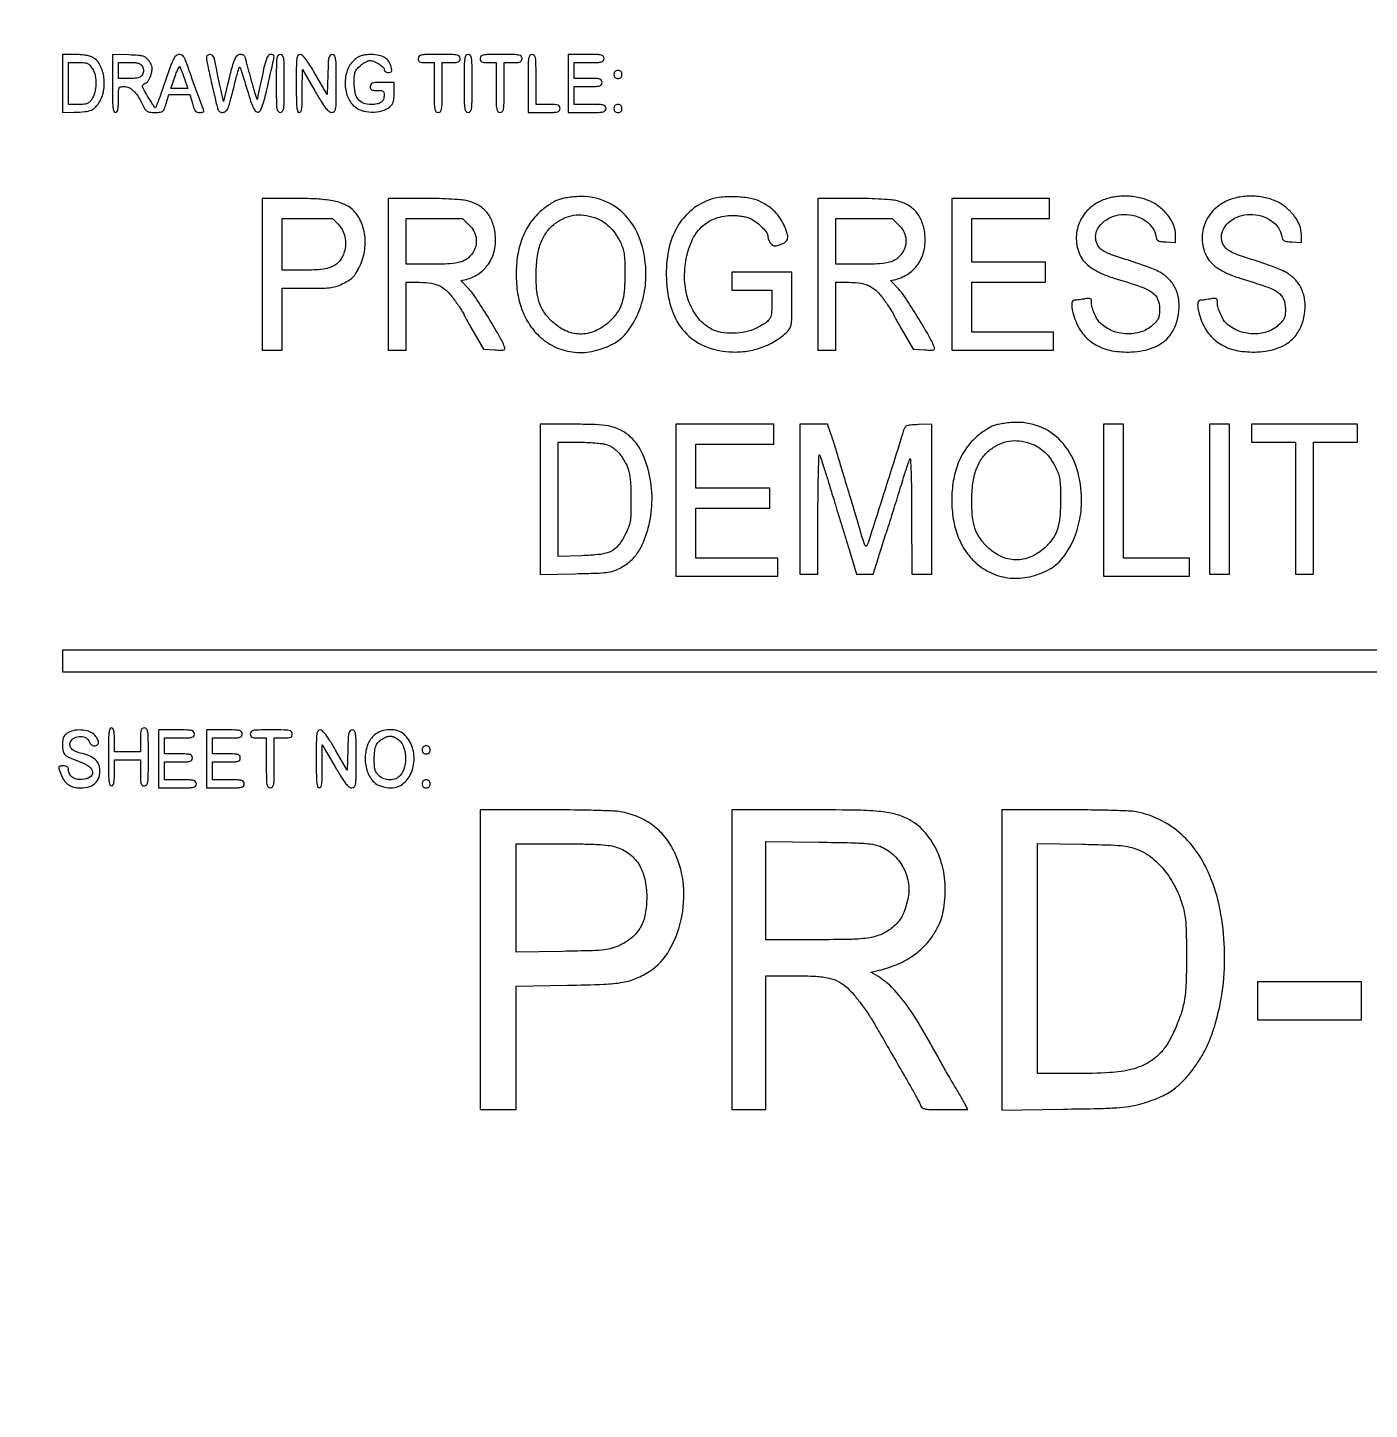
# Model space of a CAD drawing. Extents: x 0 to 1066, y 0 to 761.
# Drawn here: x 963 to 1019.8, y 0 to 58.5 of the extents above; entities that cross this region are included whole.
import ezdxf

# ---------------------------------------------------------------- set-up
doc = ezdxf.new("R2010")
doc.units = 0
doc.header["$MEASUREMENT"] = 0

msp = doc.modelspace()

# ---------------------------------------------------------------- linework, layer by layer
for points in [[(710.559243, 95.267872, -0.000023), (733.258836, 95.240684, -0.000004), (756.324384, 95.211821, -0.198594)], [(542.992229, 95.24091, -0.000004), (565.972908, 95.212432, -0.198597)], [(606.442229, 95.24091, -0.000004), (629.422908, 95.212432, -0.198597)], [(669.892229, 95.24091, -0.000004), (692.872908, 95.212432, -0.198597)]]:
    msp.add_lwpolyline(points, format="xyb")
for points in [[(964.44, 56.1321), (964.44, 54.9054), (964.92645, 54.913833, 0.018847), (965.38942, 54.939333, 0.076273), (965.662829, 55.007681, 0.107083), (965.854018, 55.141469, 0.057946), (966.024222, 55.374364, 0.09461), (966.195213, 55.879018, 0.077415), (966.185801, 56.449631, 0.083451), (966.010167, 56.950065, 0.148656), (965.699984, 57.251803, 0.065462), (965.58764, 57.292266, 0.01784), (965.401659, 57.325974, 0.017725), (965.186031, 57.349391, 0.017594), (964.96875, 57.357553), (964.44, 57.3588)], [(966.555, 56.135521, 0.003202), (966.559326, 55.460013, 0.022501), (966.578332, 55.13157, 0.049121), (966.61423, 54.955347, 0.329081), (966.6819, 54.9054, 0.232029), (966.743637, 54.93568, 0.108427), (966.782769, 55.0182, 0.047315), (966.803501, 55.174057, 0.00942), (966.8088, 55.4553, -0.00595), (966.813107, 55.817265, -0.096871), (966.839144, 55.935398, -0.238613), (966.90381, 55.989015, -0.056005), (967.047853, 56.0052, -0.111153), (967.249305, 55.959856, -0.081177), (967.43862, 55.829001, -0.058854), (967.62431, 55.602371, -0.025924), (967.816172, 55.26495, 0.019423), (967.93401, 55.051298, 0.110785), (968.023094, 54.958231, 0.121738), (968.139422, 54.916517, 0.025512), (968.35715, 54.9054, 0.021096), (968.583925, 54.914972, 0.149451), (968.685024, 54.955479, 0.135926), (968.75097, 55.047304, 0.01638), (968.830068, 55.2861), (968.942476, 55.6668), (969.387443, 55.6668), (969.832411, 55.6668), (969.939, 55.2861, 0.017944), (970.004385, 55.08119, 0.087286), (970.064612, 54.975731, 0.141822), (970.141834, 54.923352, 0.078722), (970.255146, 54.9054, 0.029308), (970.360292, 54.911568, 0.166988), (970.410022, 54.935476, 0.236769), (970.424864, 54.979266, 0.061225), (970.40509, 55.05345, -0.006965), (970.282801, 55.369806, -0.001209), (970.061545, 55.97124, -0.001323), (969.841817, 56.577987, -0.005089), (969.710052, 56.95695, 0.017956), (969.633084, 57.161214, 0.070049), (969.564308, 57.276964, 0.117315), (969.486769, 57.337296, 0.107327), (969.387742, 57.3588, 0.183656), (969.250645, 57.306685, 0.099213), (969.140336, 57.160518, 0.027517), (969.004074, 56.832475, 0.001772), (968.663501, 55.85456, -0.004873), (968.557392, 55.555858, -0.008436), (968.462621, 55.310021, -0.003164), (968.378988, 55.107225, -0.532977), (968.359252, 55.103348, -0.054595), (968.337589, 55.13034, -0.001377), (968.253491, 55.263152, -0.002934), (968.15602, 55.42006, -0.001995), (968.046856, 55.599718, -0.005031), (967.868813, 55.902234, -0.083696), (967.828404, 56.011279, -0.260992), (967.851024, 56.07892, -0.081049), (967.944244, 56.13943, 0.095739), (968.021058, 56.192535, 0.050977), (968.093367, 56.283219, 0.045181), (968.154763, 56.400871, 0.037143), (968.198864, 56.535562, 0.026419), (968.232902, 56.713174, 0.076335), (968.230921, 56.838077, 0.083001), (968.191886, 56.950624, 0.035243), (968.105472, 57.085462, 0.057331), (967.982902, 57.21574, 0.10358), (967.854517, 57.285032, 0.055706), (967.659385, 57.319974, 0.007564), (967.244158, 57.341071), (966.555, 57.365643)], [(970.5312, 57.231204, 0.047767), (970.539443, 57.145113, 0.002528), (970.593238, 56.874143, 0.003959), (970.661492, 56.552257, 0.00287), (970.742393, 56.194854, -0.000002), (970.8265, 55.832938, -0.000002), (970.904537, 55.497131, -0.000002), (970.970037, 55.215267, -0.000017), (970.997805, 55.09575, 0.147869), (971.079127, 54.954331, 0.205885), (971.214644, 54.904982, 0.176392), (971.360455, 54.967675, 0.11354), (971.463846, 55.122283, 0.021448), (971.506256, 55.250071, 0.003611), (971.575071, 55.498407, 0.003945), (971.651581, 55.791664, 0.003496), (971.726689, 56.098147, -0.006156), (971.79892, 56.386252, -0.010899), (971.866562, 56.621699, -0.005551), (971.927241, 56.809407, -0.556878), (971.94955, 56.81465, -0.11647), (971.97267, 56.777234, -0.001547), (972.058585, 56.516681, -0.004332), (972.154893, 56.212634, -0.00282), (972.261085, 55.859936, 0.006286), (972.407408, 55.385877, 0.030826), (972.509662, 55.125023, 0.058933), (972.599781, 54.979003, 0.190588), (972.696684, 54.923075, 0.326366), (972.819275, 54.987544, 0.039676), (972.937907, 55.287683, 0.018108), (973.092141, 55.865396, 0.002117), (973.384134, 57.16845, 0.040046), (973.397078, 57.26293, 0.15964), (973.382214, 57.318694, 0.190105), (973.339344, 57.349168, 0.060633), (973.260208, 57.3588, 0.243546), (973.147212, 57.30029, 0.075824), (973.059029, 57.124017, 0.023764), (972.957462, 56.74973, 0.001912), (972.740879, 55.7514), (972.677826, 55.4553), (972.587598, 55.7514, -0.004222), (972.543012, 55.902272, -0.001439), (972.480759, 56.122054, -0.00143), (972.413405, 56.365156, -0.001648), (972.350596, 56.5974, 0.00027), (972.292198, 56.815717, 0.000345), (972.238137, 57.016831, 0.000267), (972.1926, 57.185413, 0.002921), (972.173866, 57.25305, 0.133791), (972.149506, 57.293501, 0.071199), (972.101612, 57.327736, 0.062684), (972.03871, 57.350928, 0.057069), (971.969961, 57.3588, 0.191396), (971.832237, 57.304076, 0.101864), (971.725333, 57.151552, 0.038771), (971.617781, 56.838373, 0.004991), (971.44675, 56.149387), (971.262406, 55.37374), (971.153633, 55.83752, -0.004337), (971.105044, 56.053087, -0.002315), (971.04852, 56.320385, -0.002304), (970.993321, 56.593877, -0.003592), (970.948545, 56.83005, 0.011053), (970.891627, 57.107579, 0.057006), (970.839663, 57.25529, 0.121799), (970.776634, 57.33095, 0.159795), (970.691715, 57.3588, 0.077986), (970.630396, 57.349177, 0.090324), (970.578351, 57.321319, 0.100781), (970.543558, 57.279866, 0.124994)], [(973.4922, 56.1321, 0.002322), (973.495789, 55.359238, 0.031956), (973.516267, 55.079887, 0.123223), (973.567078, 54.953509, 0.240299), (973.6614, 54.9054, 0.240299), (973.755722, 54.953509, 0.123223), (973.806533, 55.079887, 0.031956), (973.827011, 55.359238, 0.002322), (973.8306, 56.1321, 0.002322), (973.827011, 56.904962, 0.031956), (973.806533, 57.184312, 0.123223), (973.755722, 57.310691, 0.240299), (973.6614, 57.3588, 0.240299), (973.567078, 57.310691, 0.123223), (973.516267, 57.184312, 0.031956), (973.495789, 56.904962, 0.002322)], [(974.3382, 56.1321, 0.003213), (974.342528, 55.458579, 0.022561), (974.361538, 55.131, 0.049302), (974.397453, 54.955277, 0.328801), (974.4651, 54.9054, 0.295501), (974.530472, 54.947731, 0.070336), (974.568206, 55.078431, 0.029944), (974.58824, 55.325994, 0.004715), (974.593837, 55.81485), (974.595674, 56.7243), (975.122587, 55.818157, 0.006242), (975.401961, 55.351224, 0.029041), (975.581682, 55.093937, 0.052989), (975.718926, 54.953438, 0.170079), (975.83985, 54.908707, 0.199339), (975.948131, 54.951473, 0.163117), (976.005825, 55.062906, 0.036571), (976.026904, 55.321781, 0.002034), (976.0302, 56.1321, 0.002367), (976.026569, 56.899272, 0.031318), (976.006184, 57.181583, 0.117824), (975.956377, 57.310277, 0.246563), (975.86396, 57.3588, 0.195513), (975.773155, 57.321882, 0.145553), (975.719852, 57.226456, 0.043894), (975.692339, 57.020193, 0.004128), (975.67361, 56.508918), (975.6495, 55.659036), (975.156317, 56.508918, 0.007787), (974.916238, 56.908183, 0.025041), (974.739401, 57.16281, 0.035073), (974.601547, 57.317718, 0.195814), (974.500667, 57.3588, 0.254619), (974.410661, 57.309788, 0.110911), (974.362151, 57.177958, 0.030502), (974.341887, 56.891786, 0.002427)], [(976.821328, 57.146943, 0.129246), (976.525205, 56.754297, 0.088626), (976.407013, 56.205992, 0.087215), (976.485565, 55.642333, 0.118789), (976.75236, 55.206131, 0.112618), (977.080824, 54.999694, 0.075265), (977.518935, 54.916995, 0.075304), (977.961652, 54.967685, 0.113008), (978.303523, 55.149766, 0.065979), (978.391355, 55.248989, 0.074329), (978.446072, 55.363891, 0.054743), (978.474967, 55.516884, 0.019325), (978.4836, 55.740173), (978.4836, 56.1744), (977.976, 56.1744, 0.008455), (977.682302, 56.169433, 0.072107), (977.553, 56.1462, 0.188641), (977.491468, 56.094932, 0.12648), (977.4684, 56.0052, 0.087745), (977.483399, 55.920392, 0.177212), (977.526563, 55.869236, 0.10769), (977.610166, 55.842953, 0.022514), (977.7645, 55.836, -0.021714), (977.926585, 55.828958, -0.124268), (978.007265, 55.800951, -0.187079), (978.047695, 55.744264, -0.062494), (978.0606, 55.64142, -0.091498), (978.026963, 55.459147, -0.148314), (977.931174, 55.335586, -0.113347), (977.761088, 55.265447, -0.041372), (977.49992, 55.2438, -0.086758), (977.177334, 55.300199, -0.145015), (976.957123, 55.462175, -0.116882), (976.831179, 55.747349, -0.045825), (976.7916, 56.178289, -0.015089), (976.800247, 56.464768, -0.073154), (976.833495, 56.623558, -0.095003), (976.906951, 56.745579, -0.035007), (977.051891, 56.88598, -0.021479), (977.160686, 56.969817, -0.024071), (977.272326, 57.040663, -0.024321), (977.372191, 57.091228, -0.105406), (977.436792, 57.105, -0.095864), (977.614127, 57.070684, -0.042073), (977.828696, 56.962665, -0.039621), (978.011119, 56.829747, -0.218876), (978.0606, 56.722127, 0.137225), (978.074137, 56.673732, 0.104143), (978.111996, 56.633339, 0.087371), (978.169539, 56.606535, 0.065501), (978.238971, 56.5974, 0.051376), (978.331948, 56.606979, 0.224479), (978.374899, 56.639425, 0.158116), (978.38558, 56.702188, 0.023398), (978.360742, 56.83005, 0.090086), (978.258494, 57.06004, 0.105062), (978.086033, 57.225082, 0.089301), (977.83748, 57.323188, 0.048933), (977.5107, 57.355981, 0.02471), (977.291234, 57.345618, 0.049497), (977.121112, 57.311929, 0.05494), (976.972639, 57.248421, 0.038421)], [(979.4988, 57.1896, 0.094959), (979.515363, 57.103174, 0.184152), (979.56225, 57.052125, 0.098846), (979.655239, 57.02673, 0.017388), (979.8372, 57.0204), (980.1756, 57.0204), (980.1756, 55.9629, 0.002827), (980.179331, 55.302941, 0.036854), (980.200134, 55.058737, 0.138781), (980.251394, 54.948268, 0.218517), (980.3448, 54.9054, 0.218517), (980.438206, 54.948268, 0.138781), (980.489466, 55.058737, 0.036854), (980.510269, 55.302941, 0.002827), (980.514, 55.9629), (980.514, 57.0204), (980.8947, 57.0204, 0.013964), (981.104458, 57.026259, 0.090841), (981.206663, 57.05095, 0.188085), (981.257234, 57.101995, 0.102588), (981.2754, 57.1896, 0.193568), (981.238202, 57.282085, 0.15568), (981.143213, 57.333621, 0.043488), (980.934205, 57.354867, 0.003595), (980.3871, 57.3588, 0.003595), (979.839995, 57.354867, 0.043488), (979.630988, 57.333621, 0.15568), (979.535998, 57.282085, 0.193568)], [(981.4446, 56.1321, 0.002322), (981.448189, 55.359238, 0.031956), (981.468667, 55.079887, 0.123223), (981.519478, 54.953509, 0.240299), (981.6138, 54.9054, 0.240299), (981.708122, 54.953509, 0.123223), (981.758933, 55.079887, 0.031956), (981.779411, 55.359238, 0.002322), (981.783, 56.1321, 0.002322), (981.779411, 56.904962, 0.031956), (981.758933, 57.184312, 0.123223), (981.708122, 57.310691, 0.240299), (981.6138, 57.3588, 0.240299), (981.519478, 57.310691, 0.123223), (981.468667, 57.184312, 0.031956), (981.448189, 56.904962, 0.002322)], [(982.1214, 57.1896, 0.094959), (982.137963, 57.103174, 0.184152), (982.18485, 57.052125, 0.098846), (982.277839, 57.02673, 0.017388), (982.4598, 57.0204), (982.7982, 57.0204), (982.7982, 55.9629, 0.002827), (982.801931, 55.302941, 0.036854), (982.822734, 55.058737, 0.138781), (982.873994, 54.948268, 0.218517), (982.9674, 54.9054, 0.218517), (983.060806, 54.948268, 0.138781), (983.112066, 55.058737, 0.036854), (983.132869, 55.302941, 0.002827), (983.1366, 55.9629), (983.1366, 57.0204), (983.5173, 57.0204, 0.013964), (983.727058, 57.026259, 0.090841), (983.829263, 57.05095, 0.188085), (983.879834, 57.101995, 0.102588), (983.898, 57.1896, 0.193568), (983.860802, 57.282085, 0.15568), (983.765813, 57.333621, 0.043488), (983.556805, 57.354867, 0.003595), (983.0097, 57.3588, 0.003595), (982.462595, 57.354867, 0.043488), (982.253588, 57.333621, 0.15568), (982.158598, 57.282085, 0.193568)], [(984.1518, 56.1321), (984.1518, 54.9054), (984.8286, 54.9054, 0.005351), (985.234778, 54.909747, 0.055952), (985.39965, 54.931837, 0.176663), (985.47586, 54.983384, 0.157888), (985.5054, 55.0746, 0.12648), (985.482332, 55.164332, 0.188641), (985.4208, 55.2156, 0.072107), (985.291498, 55.238833, 0.008455), (984.9978, 55.2438), (984.4902, 55.2438), (984.4902, 56.3013, 0.002827), (984.486469, 56.961259, 0.036854), (984.465666, 57.205462, 0.138781), (984.414406, 57.315932, 0.218517), (984.321, 57.3588, 0.240299), (984.226678, 57.310691, 0.123223), (984.175867, 57.184312, 0.031956), (984.155389, 56.904962, 0.002322)], [(985.8438, 56.1321), (985.8438, 54.9054), (986.6475, 54.9054, 0.004147), (987.138209, 54.90947, 0.047763), (987.329588, 54.931003, 0.16431), (987.416994, 54.982593, 0.179874), (987.4512, 55.0746, 0.157888), (987.42166, 55.165816, 0.176663), (987.34545, 55.217362, 0.055952), (987.180578, 55.239453, 0.005351), (986.7744, 55.2438), (986.0976, 55.2438), (986.0976, 55.6245), (986.0976, 56.0052), (986.6898, 56.0052, 0.006583), (987.039692, 56.009807, 0.063075), (987.186825, 56.032393, 0.183695), (987.25567, 56.083826, 0.142406), (987.282, 56.1744, 0.142406), (987.25567, 56.264974, 0.183695), (987.186825, 56.316407, 0.063075), (987.039692, 56.338993, 0.006583), (986.6898, 56.3436), (986.0976, 56.3436), (986.0976, 56.682), (986.0976, 57.0204), (986.7321, 57.0204, 0.005909), (987.110126, 57.024867, 0.059311), (987.266138, 57.04719, 0.180365), (987.338656, 57.098688, 0.150217), (987.3666, 57.1896, 0.17273), (987.333927, 57.281357, 0.168559), (987.250275, 57.33295, 0.050222), (987.067722, 57.354649, 0.004487), (986.6052, 57.3588), (985.8438, 57.3588)], [(965.714953, 56.74545, -0.090931), (965.827274, 56.463731, -0.056823), (965.857335, 56.108809, -0.056208), (965.806425, 55.750988, -0.081785), (965.67763, 55.460109, -0.053857), (965.584367, 55.346566, -0.102503), (965.485365, 55.282935, -0.073821), (965.347688, 55.252209, -0.018052), (965.11485, 55.2438), (964.6938, 55.2438), (964.6938, 56.1321), (964.6938, 57.0204), (965.118043, 57.0204, -0.017821), (965.368018, 57.011488, -0.090339), (965.502517, 56.976935, -0.111314), (965.602276, 56.900566, -0.033754)], [(967.824, 56.8512, -0.049536), (967.860162, 56.763826, -0.073486), (967.872253, 56.682, -0.073486), (967.860162, 56.600174, -0.049536), (967.824, 56.5128, -0.09537), (967.755105, 56.427875, -0.100861), (967.660866, 56.376633, -0.059921), (967.515832, 56.350648, -0.014397), (967.271123, 56.3436), (966.8088, 56.3436), (966.8088, 56.682), (966.8088, 57.0204), (967.271123, 57.0204, -0.014397), (967.515832, 57.013352, -0.059921), (967.660866, 56.987367, -0.100861), (967.755105, 56.936125, -0.09537)], [(969.603755, 56.32245), (969.753544, 55.9206), (969.391238, 55.9206), (969.028932, 55.9206), (969.206743, 56.435018, -0.011999), (969.277493, 56.624824, -0.026422), (969.342517, 56.765259, -0.047278), (969.392834, 56.841901, -0.601846), (969.41926, 56.836868, 0.009837), (969.441096, 56.770695, 0.001488), (969.487771, 56.639323, 0.001668), (969.543862, 56.484556, 0.001442)], [(987.7896, 56.5128, 0.072254), (987.800331, 56.438931, 0.124864), (987.8319, 56.3859, 0.124864), (987.884931, 56.354331, 0.072254), (987.9588, 56.3436, 0.072254), (988.032669, 56.354331, 0.124864), (988.0857, 56.3859, 0.124864), (988.117269, 56.438931, 0.072254), (988.128, 56.5128, 0.072254), (988.117269, 56.586669, 0.124864), (988.0857, 56.6397, 0.124864), (988.032669, 56.671269, 0.072254), (987.9588, 56.682, 0.072254), (987.884931, 56.671269, 0.124864), (987.8319, 56.6397, 0.124864), (987.800331, 56.586669, 0.072254)], [(987.7896, 55.0746, 0.072254), (987.800331, 55.000731, 0.124864), (987.8319, 54.9477, 0.124864), (987.884931, 54.916131, 0.072254), (987.9588, 54.9054, 0.072254), (988.032669, 54.916131, 0.124864), (988.0857, 54.9477, 0.124864), (988.117269, 55.000731, 0.072254), (988.128, 55.0746, 0.072254), (988.117269, 55.148469, 0.124864), (988.0857, 55.2015, 0.124864), (988.032669, 55.233069, 0.072254), (987.9588, 55.2438, 0.072254), (987.884931, 55.233069, 0.124864), (987.8319, 55.2015, 0.124864), (987.800331, 55.148469, 0.072254)], [(972.9, 48.0528), (972.9, 44.838), (973.323, 44.838), (973.746, 44.838), (973.746, 46.1493), (973.746, 47.4606), (974.829189, 47.4606, 0.005091), (975.475777, 47.467183, 0.030447), (975.811459, 47.494513, 0.050074), (976.064029, 47.556904, 0.030025), (976.348635, 47.677996, 0.025444), (976.589279, 47.813608, 0.060622), (976.747943, 47.943271, 0.057388), (976.87588, 48.1116, 0.020874), (977.018073, 48.375946, 0.071037), (977.224499, 49.020521, 0.072811), (977.239753, 49.691532, 0.076847), (977.065427, 50.30696, 0.095312), (976.720436, 50.790744, 0.09282), (976.373058, 51.016436, 0.051366), (975.886498, 51.160791, 0.034478), (975.197908, 51.241615, 0.011723), (974.19015, 51.266278), (972.9, 51.2676)], [(978.2298, 48.0528), (978.2298, 44.838), (978.6105, 44.838), (978.9912, 44.838), (978.9912, 46.2762), (978.9912, 47.7144), (979.56225, 47.714269, -0.039006), (980.067061, 47.67471, -0.083018), (980.437505, 47.551197, -0.081784), (980.751051, 47.312495, -0.036976), (981.077953, 46.9107, -0.00362), (981.214089, 46.712487, -0.005417), (981.329859, 46.537223, -0.002433), (981.425981, 46.386613, -0.110564), (981.438308, 46.352088, 0.092892), (981.449839, 46.315838, 0.001231), (981.562553, 46.107384, 0.00348), (981.695673, 45.866638, 0.002273), (981.852433, 45.590688), (982.260266, 44.8803), (982.739556, 44.854963, 0.006549), (983.025131, 44.843615, 0.081516), (983.132214, 44.858275, 0.302336), (983.168276, 44.902428, 0.121213), (983.156573, 44.983381, 0.034992), (982.925877, 45.455187, 0.006879), (982.44179, 46.265537, 0.00633), (981.936829, 47.062245, 0.044077), (981.652229, 47.424689), (981.309958, 47.789331), (981.525329, 47.839386, 0.098524), (982.091812, 48.095614, 0.099426), (982.514921, 48.548511, 0.094756), (982.744, 49.149336, 0.080817), (982.753527, 49.828285, 0.061176), (982.614023, 50.333424, 0.086892), (982.365078, 50.72612, 0.08881), (982.002184, 51.005035, 0.066818), (981.527506, 51.17546, 0.034436), (981.277446, 51.211315, 0.006043), (980.802829, 51.240534, 0.006528), (980.244364, 51.26084, 0.005822), (979.663836, 51.2676), (978.2298, 51.2676)], [(985.444029, 51.212264, 0.041005), (985.277529, 51.137454, 0.017682), (985.06865, 51.012357, 0.017357), (984.854514, 50.862795, 0.021984), (984.668122, 50.709476, 0.061867), (984.226511, 50.200768, 0.056089), (983.905422, 49.582918, 0.051842), (983.7112, 48.863316, 0.040029), (983.646208, 48.0528, 0.040026), (983.711156, 47.242782, 0.051759), (983.905232, 46.523215, 0.056015), (984.22587, 45.905496, 0.062026), (984.666533, 45.397553, 0.078935), (985.346844, 44.956906, 0.081562), (986.122594, 44.755135, 0.078828), (986.944567, 44.809164, 0.067318), (987.758763, 45.113214, 0.098425), (988.306544, 45.563524, 0.061673), (988.751087, 46.267349, 0.056532), (989.043998, 47.13036, 0.053617), (989.1432, 48.0528, 0.074243), (988.945848, 49.374562, 0.100162), (988.371817, 50.435161, 0.111477), (987.486074, 51.11273, 0.110988), (986.3937, 51.345454, 0.017732), (986.140771, 51.333653, 0.014315), (985.870452, 51.303602, 0.014555), (985.622334, 51.261407, 0.035705)], [(991.828552, 51.205554, 0.092472), (991.000548, 50.70932, 0.091967), (990.405261, 49.947103, 0.080977), (990.072435, 48.936083, 0.053826), (990.01268, 47.7144, 0.067919), (990.246445, 46.526488, 0.101012), (990.781705, 45.61561, 0.10783), (991.601019, 45.026541, 0.086321), (992.660255, 44.771474, 0.046802), (993.337115, 44.791411, 0.050346), (993.981413, 44.937919, 0.051449), (994.571096, 45.206225, 0.053213), (995.08635, 45.586771, 0.06423), (995.22393, 45.750097, 0.101595), (995.289775, 45.92023, 0.038878), (995.314634, 46.198627, 0.002834), (995.319, 46.968828), (995.319, 48.1374), (994.05, 48.1374), (992.781, 48.1374), (992.781, 47.7567), (992.781, 47.376), (993.627, 47.376), (994.473, 47.376), (994.473, 46.796912, -0.024921), (994.452243, 46.380708, -0.120501), (994.373978, 46.159111, -0.110526), (994.198943, 45.988949, -0.019403), (993.7962, 45.76244, -0.070534), (993.374034, 45.616568, -0.042577), (992.846792, 45.56007, -0.042918), (992.328141, 45.59338, -0.08349), (991.935, 45.722144, -0.100313), (991.367427, 46.184002, -0.081186), (990.972532, 46.864584, -0.073218), (990.787245, 47.702739, -0.059693), (990.831248, 48.621569, -0.06127), (991.078935, 49.453147, -0.098126), (991.50033, 50.059297, -0.107885), (992.088467, 50.422103, -0.08677), (992.8233, 50.544227, -0.021348), (993.049922, 50.532635, -0.023698), (993.266882, 50.501799, -0.025645), (993.457648, 50.455146, -0.049285), (993.603143, 50.395405, -0.044404), (993.84893, 50.235475, -0.036676), (994.080057, 50.024892, -0.036443), (994.254621, 49.811523, -0.154422), (994.3038, 49.656084, 0.064074), (994.31176, 49.594228, 0.029645), (994.336939, 49.517013, 0.028767), (994.373428, 49.43787, 0.035476), (994.416612, 49.369059, 0.059466), (994.490507, 49.289764, 0.145958), (994.562797, 49.258175, 0.094084), (994.660912, 49.264612, 0.016414), (994.839612, 49.317151, 0.07761), (995.050406, 49.425206, 0.192453), (995.141221, 49.569433, 0.126159), (995.126456, 49.782145, 0.026512), (994.989349, 50.132198, 0.042309), (994.820537, 50.433365, 0.045332), (994.60683, 50.694387, 0.043859), (994.342942, 50.919593, 0.03531), (994.02451, 51.114048, 0.075409), (993.575811, 51.266286, 0.033743), (992.95469, 51.334324, 0.033748), (992.321023, 51.317955, 0.065644)], [(996.4188, 48.0528), (996.4188, 44.838), (996.7995, 44.838), (997.1802, 44.838), (997.1802, 46.2762), (997.1802, 47.7144), (997.75125, 47.714269, -0.039006), (998.256061, 47.67471, -0.083018), (998.626505, 47.551197, -0.081784), (998.940051, 47.312495, -0.036976), (999.266953, 46.9107, -0.00362), (999.403089, 46.712487, -0.005417), (999.518859, 46.537223, -0.002433), (999.614981, 46.386613, -0.110564), (999.627308, 46.352088, 0.092892), (999.638839, 46.315838, 0.001231), (999.751553, 46.107384, 0.00348), (999.884673, 45.866638, 0.002273), (1000.041433, 45.590688), (1000.449266, 44.8803), (1000.928556, 44.854963, 0.006549), (1001.214131, 44.843615, 0.081516), (1001.321214, 44.858275, 0.302336), (1001.357276, 44.902428, 0.121213), (1001.345573, 44.983381, 0.034992), (1001.114877, 45.455187, 0.006879), (1000.63079, 46.265537, 0.00633), (1000.125829, 47.062245, 0.044077), (999.841229, 47.424689), (999.498958, 47.789331), (999.714329, 47.839386, 0.098524), (1000.280812, 48.095614, 0.099426), (1000.703921, 48.548511, 0.094756), (1000.933, 49.149336, 0.080817), (1000.942527, 49.828285, 0.061176), (1000.803023, 50.333424, 0.086892), (1000.554078, 50.72612, 0.08881), (1000.191184, 51.005035, 0.066818), (999.716506, 51.17546, 0.034436), (999.466446, 51.211315, 0.006043), (998.991829, 51.240534, 0.006528), (998.433364, 51.26084, 0.005822), (997.852836, 51.2676), (996.4188, 51.2676)], [(1008.379799, 51.148977, 0.09754), (1007.811456, 50.734384, 0.102554), (1007.454954, 50.141939, 0.103438), (1007.365109, 49.460899, 0.100909), (1007.553988, 48.794305, 0.084203), (1007.749179, 48.535001, 0.046344), (1008.062512, 48.289349, 0.040152), (1008.470851, 48.070482, 0.029233), (1008.954427, 47.892145, -0.00823), (1010.088337, 47.527266, -0.066574), (1010.576727, 47.284846, -0.149206), (1010.80467, 47.003475, -0.09646), (1010.8854, 46.588908, -0.023466), (1010.874063, 46.347477, -0.079636), (1010.834759, 46.195318, -0.080371), (1010.750074, 46.063812, -0.024184), (1010.582071, 45.894282, -0.10945), (1010.095618, 45.61347, -0.086672), (1009.492199, 45.532991, -0.084413), (1008.882717, 45.6621, -0.09565), (1008.37952, 45.98314, -0.069702), (1008.252701, 46.14223, -0.03068), (1008.129925, 46.38245, -0.030644), (1008.037765, 46.63502, -0.072278), (1008.009, 46.832968, 0.034936), (1007.99966, 46.966481, 0.236423), (1007.963152, 47.019388, 0.154396), (1007.887858, 47.034345, 0.013384), (1007.69175, 47.0073, -0.004582), (1007.562536, 46.987157, -0.004994), (1007.436628, 46.969992, -0.004697), (1007.328592, 46.957391, -0.024483), (1007.26875, 46.953931, 0.338222), (1007.186747, 46.890144, 0.083958), (1007.17045, 46.709349, 0.04895), (1007.22003, 46.429673, 0.021191), (1007.337514, 46.069918, 0.086045), (1007.680401, 45.484287, 0.090909), (1008.19483, 45.061336, 0.082252), (1008.870932, 44.820146, 0.056361), (1009.685568, 44.766364, 0.035083), (1010.175615, 44.82387, 0.045925), (1010.608936, 44.947882, 0.05115), (1010.971909, 45.133509, 0.068158), (1011.252214, 45.374951, 0.078807), (1011.534477, 45.818875, 0.063788), (1011.69158, 46.361825, 0.064084), (1011.706352, 46.924163, 0.081326), (1011.57097, 47.424949, 0.076181), (1011.320721, 47.808255, 0.076543), (1010.96753, 48.098305, 0.047254), (1010.409206, 48.361373, 0.011655), (1009.4472, 48.682924, -0.014937), (1008.772531, 48.913364, -0.072365), (1008.418936, 49.108138, -0.130371), (1008.241384, 49.335241, -0.101413), (1008.1782, 49.643555, -0.135599), (1008.273568, 49.988744, -0.090401), (1008.545506, 50.299162, -0.08259), (1008.936238, 50.515807, -0.085572), (1009.371218, 50.5908, -0.06951), (1009.860443, 50.522458, -0.080929), (1010.285023, 50.32304, -0.090542), (1010.588377, 50.022221, -0.118971), (1010.729698, 49.6602, 0.068827), (1010.762021, 49.54466, 0.165736), (1010.821053, 49.479841, 0.095606), (1010.930597, 49.444392, 0.014566), (1011.16035, 49.422915), (1011.5622, 49.397129), (1011.5622, 49.730604, 0.09423), (1011.489064, 50.115231, 0.064162), (1011.273434, 50.506252, 0.059986), (1010.946902, 50.855403, 0.060088), (1010.547, 51.116835, 0.061121), (1010.037075, 51.295424, 0.050031), (1009.462841, 51.361643, 0.050185), (1008.888877, 51.312474, 0.062589)], [(1013.709599, 51.148977, 0.09754), (1013.141256, 50.734384, 0.102554), (1012.784754, 50.141939, 0.103438), (1012.694909, 49.460899, 0.100909), (1012.883788, 48.794305, 0.084203), (1013.078979, 48.535001, 0.046344), (1013.392312, 48.289349, 0.040152), (1013.800651, 48.070482, 0.029233), (1014.284227, 47.892145, -0.00823), (1015.418137, 47.527266, -0.066574), (1015.906527, 47.284846, -0.149206), (1016.13447, 47.003475, -0.09646), (1016.2152, 46.588908, -0.023466), (1016.203863, 46.347477, -0.079636), (1016.164559, 46.195318, -0.080371), (1016.079874, 46.063812, -0.024184), (1015.911871, 45.894282, -0.10945), (1015.425418, 45.61347, -0.086672), (1014.821999, 45.532991, -0.084413), (1014.212517, 45.6621, -0.09565), (1013.70932, 45.98314, -0.069702), (1013.582501, 46.14223, -0.03068), (1013.459725, 46.38245, -0.030644), (1013.367565, 46.63502, -0.072278), (1013.3388, 46.832968, 0.034936), (1013.32946, 46.966481, 0.236423), (1013.292952, 47.019388, 0.154396), (1013.217658, 47.034345, 0.013384), (1013.02155, 47.0073, -0.004582), (1012.892336, 46.987157, -0.004994), (1012.766428, 46.969992, -0.004697), (1012.658392, 46.957391, -0.024483), (1012.59855, 46.953931, 0.338222), (1012.516547, 46.890144, 0.083958), (1012.50025, 46.709349, 0.04895), (1012.54983, 46.429673, 0.021191), (1012.667314, 46.069918, 0.086045), (1013.010201, 45.484287, 0.090909), (1013.52463, 45.061336, 0.082252), (1014.200732, 44.820146, 0.056361), (1015.015368, 44.766364, 0.035083), (1015.505415, 44.82387, 0.045925), (1015.938736, 44.947882, 0.05115), (1016.301709, 45.133509, 0.068158), (1016.582014, 45.374951, 0.078807), (1016.864277, 45.818875, 0.063788), (1017.02138, 46.361825, 0.064084), (1017.036152, 46.924163, 0.081326), (1016.90077, 47.424949, 0.076181), (1016.650521, 47.808255, 0.076543), (1016.29733, 48.098305, 0.047254), (1015.739006, 48.361373, 0.011655), (1014.777, 48.682924, -0.014937), (1014.102331, 48.913364, -0.072365), (1013.748736, 49.108138, -0.130371), (1013.571184, 49.335241, -0.101413), (1013.508, 49.643555, -0.135599), (1013.603368, 49.988744, -0.090401), (1013.875306, 50.299162, -0.08259), (1014.266038, 50.515807, -0.085572), (1014.701018, 50.5908, -0.06951), (1015.190243, 50.522458, -0.080929), (1015.614823, 50.32304, -0.090542), (1015.918177, 50.022221, -0.118971), (1016.059498, 49.6602, 0.068827), (1016.091821, 49.54466, 0.165736), (1016.150853, 49.479841, 0.095606), (1016.260397, 49.444392, 0.014566), (1016.49015, 49.422915), (1016.892, 49.397129), (1016.892, 49.730604, 0.09423), (1016.818864, 50.115231, 0.064162), (1016.603234, 50.506252, 0.059986), (1016.276702, 50.855403, 0.060088), (1015.8768, 51.116835, 0.061121), (1015.366875, 51.295424, 0.050031), (1014.792641, 51.361643, 0.050185), (1014.218677, 51.312474, 0.062589)], [(976.113477, 50.169217, -0.067067), (976.289395, 49.921455, -0.066543), (976.394039, 49.635319, -0.0643), (976.422008, 49.322915, -0.056033), (976.372555, 48.998088, -0.101065), (976.184491, 48.622741, -0.124744), (975.875496, 48.384574, -0.079719), (975.378864, 48.258104, -0.022568), (974.579376, 48.222), (973.746, 48.222), (973.746, 49.3218), (973.746, 50.4216), (974.811858, 50.4216), (975.877715, 50.4216)], [(981.66456, 50.13396, -0.070649), (981.851276, 49.885436, -0.08297), (981.948786, 49.607758, -0.085476), (981.94925, 49.320272, -0.080793), (981.854239, 49.043034, -0.088304), (981.623061, 48.749763, -0.10851), (981.319663, 48.579688, -0.061379), (980.844482, 48.497072, -0.012385), (979.985809, 48.4758), (978.9912, 48.4758), (978.9912, 49.4487), (978.9912, 50.4216), (980.18406, 50.4216), (981.37692, 50.4216)], [(986.967436, 50.457104, -0.055392), (987.29639, 50.302613, -0.053256), (987.588187, 50.077943, -0.049787), (987.842061, 49.781828, -0.038348), (988.058289, 49.414972, -0.034906), (988.158262, 49.169073, -0.042679), (988.215087, 48.927536, -0.028563), (988.243091, 48.612462, -0.007116), (988.252043, 48.0951, -0.021161), (988.222505, 47.342838, -0.058251), (988.118281, 46.82317, -0.074193), (987.915617, 46.416592, -0.053941), (987.582509, 46.035497, -0.084168), (986.987791, 45.648594, -0.107623), (986.348185, 45.522657, -0.107667), (985.714326, 45.674094, -0.084292), (985.136114, 46.084454, -0.048536), (984.822211, 46.466029, -0.06697), (984.626419, 46.863539, -0.056702), (984.522935, 47.347534, -0.024763), (984.491484, 48.004421, -0.030473), (984.538629, 48.756549, -0.055273), (984.681356, 49.355424, -0.067006), (984.925202, 49.825867, -0.076945), (985.275561, 50.190377, -0.055409), (985.670122, 50.42737, -0.068564), (986.080108, 50.55118, -0.068006), (986.511008, 50.560042, -0.053339)], [(999.85356, 50.13396, -0.070649), (1000.040276, 49.885436, -0.08297), (1000.137786, 49.607758, -0.085476), (1000.13825, 49.320272, -0.080793), (1000.043239, 49.043034, -0.088304), (999.812061, 48.749763, -0.10851), (999.508663, 48.579688, -0.061379), (999.033482, 48.497072, -0.012385), (998.174809, 48.4758), (997.1802, 48.4758), (997.1802, 49.4487), (997.1802, 50.4216), (998.37306, 50.4216), (999.56592, 50.4216)], [(984.6594, 38.527083), (984.6594, 35.346365), (986.16105, 35.378035, 0.00311), (987.042081, 35.402099, 0.021046), (987.476989, 35.435047, 0.042268), (987.762922, 35.493658, 0.049815), (988.018778, 35.5977, 0.054668), (988.461939, 35.897637, 0.065947), (988.798701, 36.270271, 0.058265), (989.055555, 36.755592, 0.031812), (989.259242, 37.398605, 0.06002), (989.400088, 38.535381, 0.059581), (989.267586, 39.676018, 0.064991), (988.894878, 40.652938, 0.11288), (988.325813, 41.302975, 0.055304), (987.954997, 41.51353, 0.058823), (987.554598, 41.632322, 0.03502), (986.988428, 41.689638, 0.007342), (985.99185, 41.705782), (984.6594, 41.7078)], [(995.6574, 38.5353), (995.6574, 35.3628), (996.0381, 35.3628), (996.4188, 35.3628), (996.424526, 37.96425, -0.002469), (996.431567, 38.950443, -0.004561), (996.448557, 39.751822, -0.00224), (996.470836, 40.391743, -0.808643), (996.498295, 40.3965, -0.015511), (996.567457, 40.207817, -0.003442), (996.673504, 39.880632, -0.002086), (996.83589, 39.360072, -0.000394), (997.127589, 38.4084, 0.000061), (997.264345, 37.961164, 0.000034), (997.430896, 37.416862, 0.000034), (997.599372, 36.866536, 0.000055), (997.742547, 36.39915), (998.060139, 35.3628), (998.40892, 35.3628), (998.7577, 35.3628), (998.995045, 36.10305, -0.00012), (999.099855, 36.429668, -0.000082), (999.218796, 36.79981, -0.000083), (999.333368, 37.155952, -0.00017), (999.423456, 37.4355, 0.001773), (999.518039, 37.732253, 0.000652), (999.64957, 38.151956, 0.000646), (999.792067, 38.610816, 0.000775), (999.924903, 39.0429, -0.001862), (1000.049187, 39.444064, -0.002439), (1000.165886, 39.809587, -0.001789), (1000.266257, 40.115029, -0.022972), (1000.309416, 40.2273, -0.7922), (1000.341621, 40.221371, -0.003695), (1000.364822, 39.661188, -0.005588), (1000.382156, 38.901944, -0.002344), (1000.389274, 37.87965), (1000.395, 35.3628), (1000.818, 35.3628), (1001.241, 35.3628), (1001.241, 38.539165), (1001.241, 41.715531), (1000.676692, 41.690515, 0.008462), (1000.339065, 41.669819, 0.070811), (1000.190184, 41.636599, 0.150705), (1000.106925, 41.571971, 0.08145), (1000.050081, 41.454, -0.004469), (999.920451, 41.028039, -0.000178), (999.433646, 39.480203, -0.000354), (998.943924, 37.928866, -0.000807), (998.571537, 36.7587, -0.037597), (998.489417, 36.555974, -0.595676), (998.430733, 36.553844, -0.060615), (998.362806, 36.709475, -0.001265), (998.122735, 37.5201, 0.000786), (998.015264, 37.884267, 0.000615), (997.897534, 38.279121, 0.000622), (997.787065, 38.646299, 0.001525), (997.704659, 38.916, -0.001202), (997.623691, 39.180385, -0.00054), (997.518547, 39.528028, -0.000534), (997.408242, 39.895584, -0.000728), (997.309606, 40.2273, 0.002328), (997.213976, 40.545176, 0.002151), (997.11287, 40.870657, 0.002146), (997.020334, 41.15976, 0.007171), (996.956106, 41.34825), (996.827806, 41.7078), (996.242603, 41.7078), (995.6574, 41.7078)], [(1003.886829, 41.652464, 0.041005), (1003.720329, 41.577654, 0.017682), (1003.51145, 41.452557, 0.017357), (1003.297314, 41.302995, 0.021984), (1003.110922, 41.149676, 0.061867), (1002.669311, 40.640968, 0.056089), (1002.348222, 40.023118, 0.051842), (1002.154, 39.303516, 0.040029), (1002.089008, 38.493, 0.040026), (1002.153956, 37.682982, 0.051759), (1002.348032, 36.963415, 0.056015), (1002.66867, 36.345696, 0.062026), (1003.109333, 35.837753, 0.078935), (1003.789644, 35.397106, 0.081562), (1004.565394, 35.195335, 0.078828), (1005.387367, 35.249364, 0.067318), (1006.201563, 35.553414, 0.098425), (1006.749344, 36.003724, 0.061673), (1007.193887, 36.707549, 0.056532), (1007.486798, 37.57056, 0.053617), (1007.586, 38.493, 0.074243), (1007.388648, 39.814762, 0.100162), (1006.814617, 40.875361, 0.111477), (1005.928874, 41.55293, 0.110988), (1004.8365, 41.785654, 0.017732), (1004.583571, 41.773853, 0.014315), (1004.313252, 41.743802, 0.014555), (1004.065134, 41.701607, 0.035705)], [(1005.410236, 40.897304, -0.055392), (1005.73919, 40.742813, -0.053256), (1006.030987, 40.518143, -0.049787), (1006.284861, 40.222028, -0.038348), (1006.501089, 39.855172, -0.034906), (1006.601062, 39.609273, -0.042679), (1006.657887, 39.367736, -0.028563), (1006.685891, 39.052662, -0.007116), (1006.694843, 38.5353, -0.021161), (1006.665305, 37.783038, -0.058251), (1006.561081, 37.26337, -0.074193), (1006.358417, 36.856792, -0.053941), (1006.025309, 36.475697, -0.084168), (1005.430591, 36.088794, -0.107623), (1004.790985, 35.962857, -0.107667), (1004.157126, 36.114294, -0.084292), (1003.578914, 36.524654, -0.048536), (1003.265011, 36.906229, -0.06697), (1003.069219, 37.303739, -0.056702), (1002.965735, 37.787734, -0.024763), (1002.934284, 38.444621, -0.030473), (1002.981429, 39.196749, -0.055273), (1003.124156, 39.795624, -0.067006), (1003.368002, 40.266067, -0.076945), (1003.718361, 40.630577, -0.055409), (1004.112922, 40.86757, -0.068564), (1004.522908, 40.99138, -0.068006), (1004.953808, 41.000242, -0.053339)], [(987.46712, 40.847035, -0.044747), (987.621295, 40.785361, -0.036922), (987.772867, 40.693724, -0.036072), (987.912949, 40.57818, -0.037595), (988.032888, 40.445185, -0.03936), (988.282366, 40.064397, -0.064565), (988.422389, 39.705902, -0.047848), (988.489817, 39.252983, -0.013042), (988.5087, 38.529194, -0.005514), (988.501751, 37.899066, -0.035972), (988.472051, 37.58394, -0.054562), (988.401472, 37.333695, -0.022545), (988.2549, 37.013255, -0.048999), (987.968351, 36.56816, -0.115037), (987.660722, 36.323531, -0.084014), (987.215229, 36.197783, -0.018213), (986.41485, 36.140818), (985.4208, 36.106379), (985.4208, 38.526389), (985.4208, 40.9464), (986.278135, 40.9464, -0.010352), (986.630688, 40.9391, -0.010493), (986.98105, 40.917212, -0.010331), (987.284798, 40.885495, -0.041623)], [(964.63035, 28.622344, 0.064007), (964.537552, 28.538132, 0.085808), (964.479751, 28.440565, 0.066535), (964.449234, 28.310674, 0.024477), (964.44, 28.122158, 0.055339), (964.468637, 27.864212, 0.149321), (964.558873, 27.705724, 0.090969), (964.752644, 27.580062, 0.013145), (965.194097, 27.410057, -0.070637), (965.568595, 27.213969, -0.215768), (965.708351, 26.971224, -0.299828), (965.600596, 26.766864, -0.104684), (965.266804, 26.66567, -0.073735), (965.040338, 26.679605, -0.104161), (964.856047, 26.761073, -0.119079), (964.736723, 26.899912, -0.118782), (964.6938, 27.078043, 0.082235), (964.681346, 27.153252, 0.147435), (964.645233, 27.203734, 0.119852), (964.581024, 27.232294, 0.045016), (964.4823, 27.2412, 0.028442), (964.327893, 27.23241, 0.327023), (964.285792, 27.193513, 0.139119), (964.292429, 27.114342, 0.005125), (964.402289, 26.831401, 0.065244), (964.531077, 26.601652, 0.088006), (964.704442, 26.438838, 0.085852), (964.92674, 26.342965, 0.059042), (965.199873, 26.3106, 0.079385), (965.589077, 26.372786, 0.130563), (965.866888, 26.553424, 0.137881), (966.009028, 26.839902, 0.093265), (966.009228, 27.206647, 0.114024), (965.925695, 27.397528, 0.079467), (965.75667, 27.562286, 0.063948), (965.507322, 27.6941, 0.038754), (965.186166, 27.786834, -0.060203), (964.969487, 27.859577, -0.103319), (964.818406, 27.974445, -0.141227), (964.754042, 28.113235, -0.162669), (964.778478, 28.256546, -0.149104), (964.952237, 28.429603, -0.123853), (965.206631, 28.492098, -0.133716), (965.445953, 28.4255, -0.183571), (965.583473, 28.252072, 0.153609), (965.665387, 28.135412, 0.157876), (965.798416, 28.088261, 0.194842), (965.914396, 28.131572, 0.210147), (965.9628, 28.241653, 0.093821), (965.949133, 28.313846, 0.037607), (965.905283, 28.40477, 0.035541), (965.841923, 28.498263, 0.037508), (965.766997, 28.580053, 0.118482), (965.54127, 28.708794, 0.061394), (965.218923, 28.760756, 0.060569), (964.886756, 28.732854, 0.10142)], [(966.3858, 27.6219, 0.003213), (966.390128, 26.948379, 0.022561), (966.409138, 26.6208, 0.049302), (966.445053, 26.445077, 0.328801), (966.5127, 26.3952, 0.232029), (966.574437, 26.42548, 0.108427), (966.613569, 26.508, 0.047315), (966.634301, 26.663857, 0.00942), (966.6396, 26.9451), (966.6396, 27.495), (967.1895, 27.495), (967.7394, 27.495), (967.7394, 26.9451, 0.007414), (967.744171, 26.62332, 0.067313), (967.767058, 26.485087, 0.186514), (967.818413, 26.419904, 0.134481), (967.9086, 26.3952, 0.240299), (968.002922, 26.443309, 0.123223), (968.053733, 26.569688, 0.031956), (968.074211, 26.849038, 0.002322), (968.0778, 27.6219, 0.002322), (968.074211, 28.394762, 0.031956), (968.053733, 28.674113, 0.123223), (968.002922, 28.800491, 0.240299), (967.9086, 28.8486, 0.12648), (967.818868, 28.825532, 0.188641), (967.7676, 28.764, 0.072107), (967.744367, 28.634698, 0.008455), (967.7394, 28.341), (967.7394, 27.8334), (967.1895, 27.8334), (966.6396, 27.8334), (966.6396, 28.341, 0.010614), (966.634147, 28.597841, 0.050675), (966.613163, 28.74285, 0.113455), (966.573868, 28.82003, 0.222027), (966.5127, 28.8486, 0.328801), (966.445053, 28.798723, 0.049302), (966.409138, 28.623, 0.022561), (966.390128, 28.295421, 0.003213)], [(968.5008, 27.5373), (968.5008, 26.3106), (969.3045, 26.3106, 0.004147), (969.795209, 26.31467, 0.047763), (969.986588, 26.336203, 0.16431), (970.073994, 26.387793, 0.179874), (970.1082, 26.4798, 0.157888), (970.07866, 26.571016, 0.176663), (970.00245, 26.622562, 0.055952), (969.837578, 26.644653, 0.005351), (969.4314, 26.649), (968.7546, 26.649), (968.7546, 27.0297), (968.7546, 27.4104), (969.3468, 27.4104, 0.006583), (969.696692, 27.415007, 0.063075), (969.843825, 27.437593, 0.183695), (969.91267, 27.489026, 0.142406), (969.939, 27.5796, 0.142406), (969.91267, 27.670174, 0.183695), (969.843825, 27.721607, 0.063075), (969.696692, 27.744193, 0.006583), (969.3468, 27.7488), (968.7546, 27.7488), (968.7546, 28.0872), (968.7546, 28.4256), (969.3891, 28.4256, 0.005909), (969.767126, 28.430067, 0.059311), (969.923138, 28.45239, 0.180365), (969.995656, 28.503888, 0.150217), (970.0236, 28.5948, 0.17273), (969.990927, 28.686557, 0.168559), (969.907275, 28.73815, 0.050222), (969.724722, 28.759849, 0.004487), (969.2622, 28.764), (968.5008, 28.764)], [(970.5312, 27.5373), (970.5312, 26.3106), (971.3349, 26.3106, 0.004147), (971.825609, 26.31467, 0.047763), (972.016988, 26.336203, 0.16431), (972.104394, 26.387793, 0.179874), (972.1386, 26.4798, 0.157888), (972.10906, 26.571016, 0.176663), (972.03285, 26.622562, 0.055952), (971.867978, 26.644653, 0.005351), (971.4618, 26.649), (970.785, 26.649), (970.785, 27.0297), (970.785, 27.4104), (971.3772, 27.4104, 0.006583), (971.727092, 27.415007, 0.063075), (971.874225, 27.437593, 0.183695), (971.94307, 27.489026, 0.142406), (971.9694, 27.5796, 0.142406), (971.94307, 27.670174, 0.183695), (971.874225, 27.721607, 0.063075), (971.727092, 27.744193, 0.006583), (971.3772, 27.7488), (970.785, 27.7488), (970.785, 28.0872), (970.785, 28.4256), (971.4195, 28.4256, 0.005909), (971.797526, 28.430067, 0.059311), (971.953538, 28.45239, 0.180365), (972.026056, 28.503888, 0.150217), (972.054, 28.5948, 0.17273), (972.021327, 28.686557, 0.168559), (971.937675, 28.73815, 0.050222), (971.755122, 28.759849, 0.004487), (971.2926, 28.764), (970.5312, 28.764)], [(972.3924, 28.5948, 0.094959), (972.408963, 28.508374, 0.184152), (972.45585, 28.457325, 0.098846), (972.548839, 28.43193, 0.017388), (972.7308, 28.4256), (973.0692, 28.4256), (973.0692, 27.3681, 0.002827), (973.072931, 26.708141, 0.036854), (973.093734, 26.463938, 0.138781), (973.144994, 26.353468, 0.218517), (973.2384, 26.3106, 0.218517), (973.331806, 26.353468, 0.138781), (973.383066, 26.463938, 0.036854), (973.403869, 26.708141, 0.002827), (973.4076, 27.3681), (973.4076, 28.4256), (973.7883, 28.4256, 0.013964), (973.998058, 28.431459, 0.090841), (974.100263, 28.45615, 0.188085), (974.150834, 28.507195, 0.102588), (974.169, 28.5948, 0.193568), (974.131802, 28.687285, 0.15568), (974.036813, 28.738821, 0.043488), (973.827805, 28.760067, 0.003595), (973.2807, 28.764, 0.003595), (972.733595, 28.760067, 0.043488), (972.524588, 28.738821, 0.15568), (972.429598, 28.687285, 0.193568)], [(975.1842, 27.5373, 0.003213), (975.188528, 26.863779, 0.022561), (975.207538, 26.5362, 0.049302), (975.243453, 26.360477, 0.328801), (975.3111, 26.3106, 0.295501), (975.376472, 26.352931, 0.070336), (975.414206, 26.483631, 0.029944), (975.43424, 26.731194, 0.004715), (975.439837, 27.22005), (975.441674, 28.1295), (975.968587, 27.223357, 0.006242), (976.247961, 26.756424, 0.029041), (976.427682, 26.499137, 0.052989), (976.564926, 26.358638, 0.170079), (976.68585, 26.313907, 0.199339), (976.794131, 26.356673, 0.163117), (976.851825, 26.468106, 0.036571), (976.872904, 26.726981, 0.002034), (976.8762, 27.5373, 0.002367), (976.872569, 28.304472, 0.031318), (976.852184, 28.586783, 0.117824), (976.802377, 28.715477, 0.246563), (976.70996, 28.764, 0.195513), (976.619155, 28.727082, 0.145553), (976.565852, 28.631656, 0.043894), (976.538339, 28.425393, 0.004128), (976.51961, 27.914118), (976.4955, 27.064236), (976.002317, 27.914118, 0.007787), (975.762238, 28.313383, 0.025041), (975.585401, 28.56801, 0.035073), (975.447547, 28.722918, 0.195814), (975.346667, 28.764, 0.254619), (975.256661, 28.714988, 0.110911), (975.208151, 28.583158, 0.030502), (975.187887, 28.296986, 0.002427)], [(977.652403, 28.551973, 0.123885), (977.369212, 28.159277, 0.085485), (977.255637, 27.620357, 0.082885), (977.328108, 27.058336, 0.104562), (977.579839, 26.599726, 0.111799), (977.817809, 26.423375, 0.06908), (978.154208, 26.327681, 0.069045), (978.504165, 26.327215, 0.111332), (978.782082, 26.431281, 0.131426), (979.162839, 26.85726, 0.103697), (979.323254, 27.456911, 0.101152), (979.23059, 28.083253, 0.118621), (978.899971, 28.582819, 0.118666), (978.640235, 28.729401, 0.075716), (978.294556, 28.773338, 0.073305), (977.939541, 28.712007, 0.095814)], [(978.631497, 28.380239, -0.143223), (978.859198, 28.095923, -0.079931), (978.96166, 27.660753, -0.077332), (978.923465, 27.199618, -0.11509), (978.742196, 26.83935, -0.119537), (978.553784, 26.699795, -0.098447), (978.308127, 26.649152, -0.09388), (978.051677, 26.695862, -0.097006), (977.833403, 26.832947, -0.056872), (977.732483, 26.95204, -0.080028), (977.674587, 27.078396, -0.054705), (977.646763, 27.250124, -0.014142), (977.640291, 27.530897, -0.025001), (977.659355, 27.875755, -0.075567), (977.718782, 28.102738, -0.098225), (977.832237, 28.267605, -0.062967), (978.0183, 28.408019, -0.051006), (978.183066, 28.481358, -0.090781), (978.329714, 28.501395, -0.090761), (978.473971, 28.468181, -0.050966)], [(979.668, 27.918, 0.072254), (979.678731, 27.844131, 0.124864), (979.7103, 27.7911, 0.124864), (979.763331, 27.759531, 0.072254), (979.8372, 27.7488, 0.072254), (979.911069, 27.759531, 0.124864), (979.9641, 27.7911, 0.124864), (979.995669, 27.844131, 0.072254), (980.0064, 27.918, 0.072254), (979.995669, 27.991869, 0.124864), (979.9641, 28.0449, 0.124864), (979.911069, 28.076469, 0.072254), (979.8372, 28.0872, 0.072254), (979.763331, 28.076469, 0.124864), (979.7103, 28.0449, 0.124864), (979.678731, 27.991869, 0.072254)], [(979.668, 26.4798, 0.072254), (979.678731, 26.405931, 0.124864), (979.7103, 26.3529, 0.124864), (979.763331, 26.321331, 0.072254), (979.8372, 26.3106, 0.072254), (979.911069, 26.321331, 0.124864), (979.9641, 26.3529, 0.124864), (979.995669, 26.405931, 0.072254), (980.0064, 26.4798, 0.072254), (979.995669, 26.553669, 0.124864), (979.9641, 26.6067, 0.124864), (979.911069, 26.638269, 0.072254), (979.8372, 26.649, 0.072254), (979.763331, 26.638269, 0.124864), (979.7103, 26.6067, 0.124864), (979.678731, 26.553669, 0.072254)], [(982.1214, 19.035), (982.1214, 12.69), (982.8828, 12.69), (983.6442, 12.69), (983.6442, 15.305237), (983.6442, 17.920473), (985.82265, 17.955149, 0.005616), (987.363133, 17.996981, 0.032936), (988.16789, 18.081166, 0.058115), (988.735945, 18.248318, 0.045613), (989.301807, 18.552648, 0.116219), (990.132019, 19.435298, 0.077565), (990.63412, 20.735326, 0.073995), (990.730414, 22.191484, 0.087046), (990.381678, 23.527422, 0.055809), (989.996476, 24.169307, 0.063122), (989.492412, 24.680803, 0.062538), (988.872411, 25.053907, 0.053252), (988.144986, 25.28725, 0.039956), (987.828964, 25.326683, 0.003904), (987.059691, 25.354745, 0.004543), (986.083869, 25.373843, 0.002621), (984.909036, 25.38), (982.1214, 25.38)], [(992.781, 19.035), (992.781, 12.69), (993.5001, 12.69), (994.2192, 12.69), (994.2192, 15.5241), (994.2192, 18.3582), (995.430829, 18.3582, -0.012342), (996.327912, 18.336054, -0.04417), (996.89552, 18.257427, -0.066743), (997.307463, 18.102739, -0.064979), (997.668262, 17.843918, -0.029435), (997.927445, 17.571162, -0.013119), (998.237201, 17.184013, -0.01297), (998.543163, 16.757807, -0.017649), (998.795103, 16.357193, -0.000803), (999.057468, 15.903693, -0.000147), (999.540701, 15.064748, -0.000169), (1000.040934, 14.19502, -0.000389), (1000.416396, 13.540538, -0.00408), (1000.541765, 13.317405, -0.004904), (1000.655879, 13.105477, -0.00422), (1000.748664, 12.925361, -0.032498), (1000.785813, 12.83805, 0.195683), (1000.855565, 12.759125, 0.079162), (1000.995234, 12.715532, 0.031928), (1001.253588, 12.694635, 0.004219), (1001.80294, 12.69), (1002.768145, 12.69), (1002.630035, 12.957076, 0.008867), (1002.556113, 13.094017, 0.002757), (1002.440302, 13.297119, 0.002755), (1002.308364, 13.522686, 0.003034), (1002.178077, 13.739626, -0.004588), (1002.033305, 13.982394, -0.002335), (1001.855556, 14.290064, -0.002319), (1001.675178, 14.609105, -0.003472), (1001.520852, 14.8896, 0.009866), (1000.739843, 16.267116, 0.025908), (1000.110536, 17.212484, 0.036032), (999.541289, 17.873219, 0.058208), (998.960757, 18.3344), (998.668613, 18.515546), (998.918457, 18.570105, 0.038168), (999.6544, 18.790759, 0.046175), (1000.300241, 19.110644, 0.049414), (1000.839111, 19.52107, 0.05739), (1001.257223, 20.010989, 0.025773), (1001.503081, 20.420867, 0.045341), (1001.656134, 20.784756, 0.041559), (1001.748998, 21.191522, 0.018177), (1001.807051, 21.7422, 0.063558), (1001.748142, 22.752176, 0.066573), (1001.43659, 23.698155, 0.071027), (1000.912423, 24.476088, 0.092657), (1000.231168, 24.99535, 0.05481), (999.667031, 25.205746, 0.039921), (999.006441, 25.317553, 0.019229), (997.977865, 25.36842, 0.00274), (995.864736, 25.38), (992.781, 25.38)], [(1004.202, 19.026826), (1004.202, 12.673652), (1006.80345, 12.710758, 0.001804), (1008.305119, 12.737596, 0.011103), (1009.077699, 12.771366, 0.02138), (1009.59416, 12.827696, 0.028869), (1010.053704, 12.92522, 0.028536), (1010.79873, 13.175339, 0.050746), (1011.371516, 13.475256, 0.053103), (1011.854798, 13.874019, 0.034655), (1012.324064, 14.424928, 0.022364), (1012.634808, 14.887494, 0.026352), (1012.884983, 15.351903, 0.024911), (1013.095503, 15.861699, 0.016723), (1013.286866, 16.462474, 0.04378), (1013.58733, 18.046821, 0.03855), (1013.625787, 19.72926, 0.039487), (1013.408677, 21.35029, 0.053763), (1012.945712, 22.749696, 0.049858), (1012.404649, 23.680485, 0.059782), (1011.717599, 24.424506, 0.062242), (1010.899574, 24.962138, 0.06165), (1009.971786, 25.284055, 0.040344), (1009.65416, 25.325641, 0.004673), (1008.936006, 25.354524, 0.00502), (1008.008251, 25.373832, 0.002692), (1006.862736, 25.38), (1004.202, 25.38)], [(999.126, 23.805965, -0.087839), (999.664873, 23.433589, -0.081768), (1000.059089, 22.89031, -0.082076), (1000.257299, 22.251267, -0.089522), (1000.23029, 21.602318, -0.023095), (1000.118084, 21.191047, -0.045973), (999.98537, 20.880968, -0.052989), (999.812682, 20.629721, -0.043371), (999.579936, 20.401281, -0.067239), (999.128253, 20.121173, -0.06568), (998.614849, 19.968162, -0.034082), (997.838178, 19.897805, -0.005551), (996.324485, 19.881), (994.2192, 19.881), (994.2192, 21.961814), (994.2192, 24.042629), (996.48225, 24.011469, -0.001753), (997.831133, 23.988166, -0.0142), (998.448885, 23.957761, -0.03177), (998.82706, 23.904046, -0.056269)], [(987.85425, 23.812987, -0.087075), (988.419277, 23.531365, -0.094535), (988.83594, 23.080677, -0.084371), (989.089186, 22.463422, -0.0547), (989.175398, 21.69482, -0.044517), (989.112776, 20.973233, -0.081773), (988.917301, 20.418383, -0.090257), (988.570672, 19.991429, -0.065193), (988.056172, 19.655348, -0.03654), (987.711564, 19.519547, -0.04855), (987.382, 19.450915, -0.020693), (986.880117, 19.417284, -0.001832), (985.61115, 19.389533), (983.6442, 19.353731), (983.6442, 21.647766), (983.6442, 23.9418), (985.532345, 23.9418, -0.003202), (986.484922, 23.935699, -0.010653), (987.110542, 23.914348, -0.015805), (987.548438, 23.876143, -0.042535)], [(1009.958066, 23.704582, -0.079175), (1010.585835, 23.334029, -0.056895), (1011.151188, 22.746158, -0.052939), (1011.606638, 21.997309, -0.048989), (1011.908984, 21.15, -0.051974), (1012.00513, 20.472602, -0.009367), (1012.028594, 19.197941, -0.009857), (1012.002964, 17.919142, -0.043723), (1011.907684, 17.1738, -0.030921), (1011.748618, 16.612943, -0.023717), (1011.508974, 16.022578, -0.024195), (1011.232168, 15.492711, -0.053897), (1010.961714, 15.127547, -0.073877), (1010.400231, 14.675224, -0.0715), (1009.725335, 14.399465, -0.047293), (1008.781427, 14.256208, -0.013795), (1007.31105, 14.214269), (1005.7248, 14.2128), (1005.7248, 19.085458), (1005.7248, 23.958116), (1007.60715, 23.923628, -0.002493), (1008.705032, 23.898035, -0.016154), (1009.257505, 23.864514, -0.031703), (1009.625505, 23.806526, -0.038904)]]:
    msp.add_lwpolyline(points, format="xyb", close=True)
for points in [[(1002.087, 48.0528), (1002.087, 44.838), (1004.2443, 44.838), (1006.4016, 44.838), (1006.4016, 45.2187), (1006.4016, 45.5994), (1004.6673, 45.5994), (1002.933, 45.5994), (1002.933, 46.6569), (1002.933, 47.7144), (1004.4981, 47.7144), (1006.0632, 47.7144), (1006.0632, 48.1374), (1006.0632, 48.5604), (1004.4981, 48.5604), (1002.933, 48.5604), (1002.933, 49.491), (1002.933, 50.4216), (1004.5827, 50.4216), (1006.2324, 50.4216), (1006.2324, 50.8446), (1006.2324, 51.2676), (1004.1597, 51.2676), (1002.087, 51.2676)], [(990.4122, 38.493), (990.4122, 35.2782), (992.5695, 35.2782), (994.7268, 35.2782), (994.7268, 35.6589), (994.7268, 36.0396), (992.9925, 36.0396), (991.2582, 36.0396), (991.2582, 37.0971), (991.2582, 38.1546), (992.8233, 38.1546), (994.3884, 38.1546), (994.3884, 38.5776), (994.3884, 39.0006), (992.8233, 39.0006), (991.2582, 39.0006), (991.2582, 39.9312), (991.2582, 40.8618), (992.9079, 40.8618), (994.5576, 40.8618), (994.5576, 41.2848), (994.5576, 41.7078), (992.4849, 41.7078), (990.4122, 41.7078)], [(1008.5166, 38.493), (1008.5166, 35.2782), (1010.3355, 35.2782), (1012.1544, 35.2782), (1012.1544, 35.6589), (1012.1544, 36.0396), (1010.7585, 36.0396), (1009.3626, 36.0396), (1009.3626, 38.8737), (1009.3626, 41.7078), (1008.9396, 41.7078), (1008.5166, 41.7078)], [(1013.0004, 38.5353), (1013.0004, 35.3628), (1013.4234, 35.3628), (1013.8464, 35.3628), (1013.8464, 38.5353), (1013.8464, 41.7078), (1013.4234, 41.7078), (1013.0004, 41.7078)], [(1014.777, 41.3271), (1014.777, 40.9464), (1015.7076, 40.9464), (1016.6382, 40.9464), (1016.6382, 38.1546), (1016.6382, 35.3628), (1017.0189, 35.3628), (1017.3996, 35.3628), (1017.3996, 38.1546), (1017.3996, 40.9464), (1018.3302, 40.9464), (1019.2608, 40.9464), (1019.2608, 41.3271), (1019.2608, 41.7078), (1017.0189, 41.7078), (1014.777, 41.7078)], [(964.44, 31.6827), (964.44, 31.2174), (1008.8973, 31.2174), (1053.3546, 31.2174), (1053.3546, 31.6827), (1053.3546, 32.148), (1008.8973, 32.148), (964.44, 32.148)], [(1015.0308, 17.3007), (1015.0308, 16.497), (1017.2304, 16.497), (1019.43, 16.497), (1019.43, 17.3007), (1019.43, 18.1044), (1017.2304, 18.1044), (1015.0308, 18.1044)]]:
    msp.add_lwpolyline(points, close=True)

doc.saveas('drawing.dxf')
